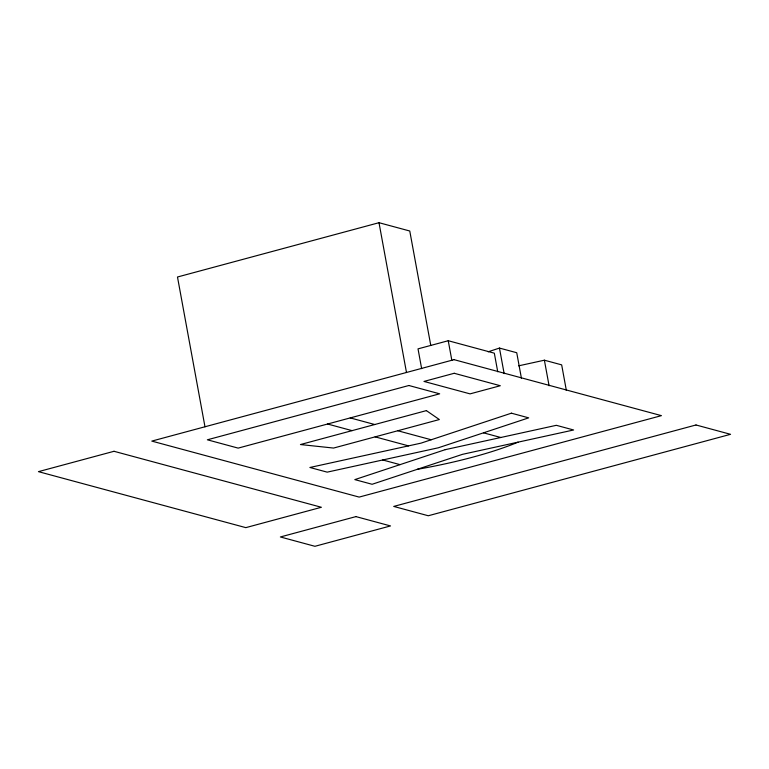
<?xml version="1.0" encoding="UTF-8"?>
<svg xmlns="http://www.w3.org/2000/svg" width="769" height="769" viewBox="0 0 769 769"><rect width="100%" height="100%" fill="white"/><g stroke="black" fill="none" stroke-linecap="round" stroke-linejoin="round"><path stroke-width="1.15" d="M488.161 351.808L499.456 348.069L516.739 352.731L521.43 378.319M430.775 345.444L409.771 231.008L379.002 222.702L177.485 277.003L204.987 426.824M497.735 371.773L494.323 353.173L448.24 340.725L418.019 348.866L421.643 368.639M518.652 365.833L544.385 360.2L561.668 364.862L566.359 390.45M483.499 432.832L500.773 437.494M350.231 417.903L374.753 424.526M397.794 430.746L431.188 439.762M327.565 424.017L352.087 430.64M375.128 436.859L408.522 445.876M382.741 459.977L400.024 464.639M544.385 360.2L549.085 385.778M499.456 348.069L504.156 373.647M448.24 340.725L451.874 360.498M379.002 222.702L406.493 372.523M518.056 442.156A131.412 25.973 -10.4 0 1 417.307 469.311M511.414 413.184L421.028 443.136L309.897 467.485L327.181 472.147L438.301 447.798L528.688 417.855L511.414 413.184M445.213 449.673L354.826 479.616L372.109 484.278L462.496 454.335L573.616 429.986L556.343 425.315L445.213 449.673M114.014 451.288L38.45 471.647L245.82 527.64L321.384 507.271L114.014 451.288M454.066 359.661L151.801 441.098L359.161 497.091L661.427 415.644L454.066 359.661M408.877 385.5L207.37 439.801L238.15 448.116L439.657 393.815L408.877 385.5M454.219 373.282L423.988 381.434L470.07 393.872L500.302 385.73L454.219 373.282M426.391 410.617L300.448 444.549L333.563 448.058L439.359 419.547L426.391 410.617M355.941 516.605L280.377 536.964L314.934 546.298L390.508 525.938L355.941 516.605M695.993 424.978L393.728 506.425L428.285 515.759L730.55 434.312L695.993 424.978"/></g></svg>
